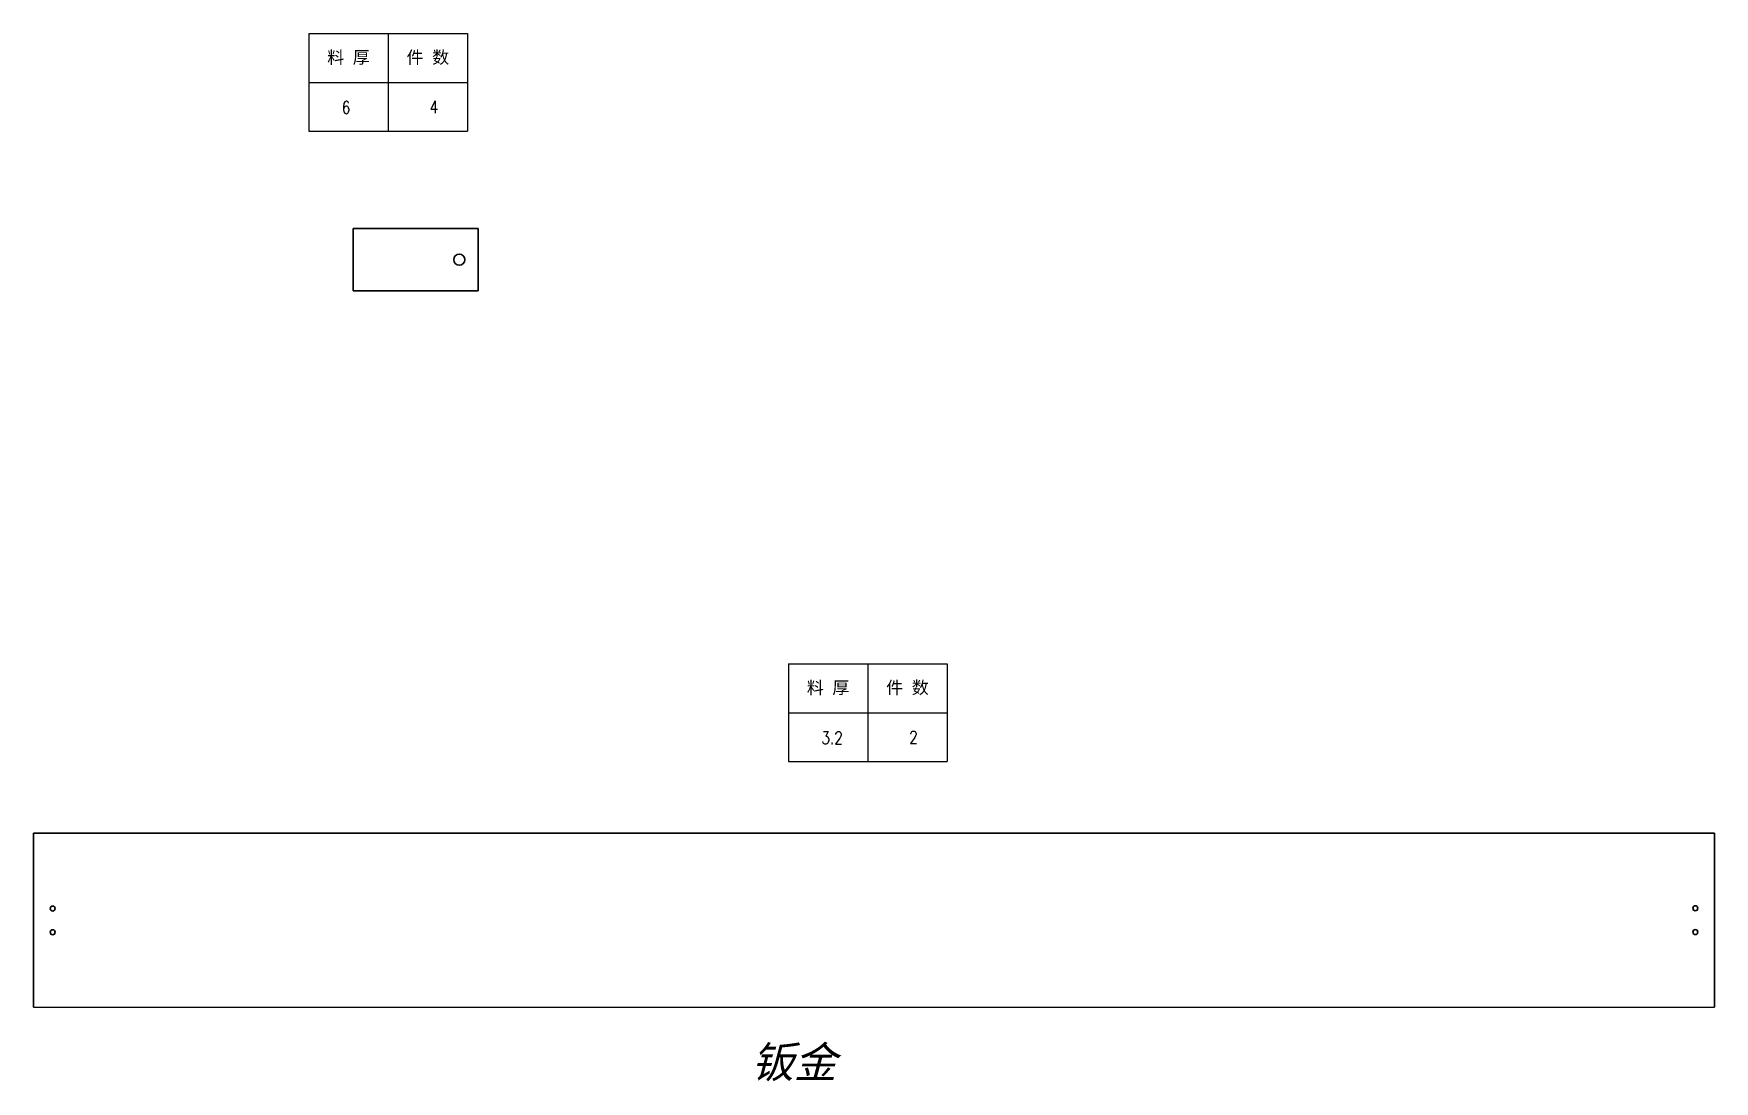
# Model space of a CAD drawing. Header units: millimetres. Extents: x -207971 to -130891, y -1492 to 21465.
# Drawn here: x -202846 to -201501, y 20564 to 21402 of the extents above; entities that cross this region are included whole.
import ezdxf
from ezdxf.enums import TextEntityAlignment as Align

# ---------------------------------------------------------------- set-up
doc = ezdxf.new("R2010")
doc.units = ezdxf.units.MM
doc.layers.add('标注线', color=3, linetype='Continuous', lineweight=25)
doc.styles.add('DIM', font='romans.shx', dxfattribs={"width": 0.8, "oblique": 20, "bigfont": 'bigfont.shx'})
doc.styles.add('DIM_FONT', font='romans.shx', dxfattribs={"oblique": 15})
doc.styles.get("Standard").update_dxf_attribs({"font": 'txt', "bigfont": 'gbcbig.shx'})

# ---------------------------------------------------------------- blocks, each defined once
blk = doc.blocks.new('*T209')
at = {"color": 0, "linetype": 'ByBlock', "lineweight": -2, "transparency": 16777216}
for p, q in [((0, 0), (127, 0)), ((0, 0), (0, -78)), ((63.5, 0), (63.5, -78)), ((127, 0), (127, -78)), ((0, -39), (127, -39)), ((0, -78), (127, -78))]:
    blk.add_line(p, q, dxfattribs=at)
at = {"color": 0, "transparency": 16777216, "char_height": 10, "width": 60.5, "attachment_point": 5}
for s, insert in [('{\\fSimSun|b0|i0|c134|p2;料 厚}', (31.75, -19.5)), ('{\\fSimSun|b0|i0|c134|p2;件 数}', (95.25, -19.5))]:
    blk.add_mtext(s, dxfattribs=dict(at, insert=insert))
blk = doc.blocks.new('拆图参数')
blk.add_blockref('*T209', (-63.5, 78))
at = {"style": 'DIM', "width": 0.8}
blk.add_attdef('6', text='', height=10, dxfattribs=at).set_placement((-37.1, 18.9), align=Align.MIDDLE_LEFT)
blk.add_attdef('1', text='', height=10, dxfattribs=at).set_placement((36.6, 19.3), align=Align.MIDDLE_CENTER)

msp = doc.modelspace()

# ---------------------------------------------------------------- linework, layer by layer
at = {"color": 7, "lineweight": 35}
for p, q in [((-202589.996, 21246.4), (-202489.996, 21246.4)), ((-202589.996, 21246.4), (-202589.996, 21196.4)), ((-202489.996, 21196.4), (-202489.996, 21246.4)), ((-202489.996, 21196.4), (-202589.996, 21196.4)), ((-202845.648, 20762.619), (-202845.648, 20623.419)), ((-202845.648, 20762.619), (-201500.648, 20762.619)), ((-201500.648, 20623.419), (-201500.648, 20762.619))]:
    msp.add_line(p, q, dxfattribs=at)
msp.add_line((-202845.648, 20623.419), (-201500.648, 20623.419))
for centre, radius in [((-202504.997, 21221.402), 4.5), ((-202830.398, 20702.319), 2), ((-201515.898, 20702.519), 2), ((-202830.398, 20683.319), 2), ((-201515.898, 20683.519), 2)]:
    msp.add_circle(centre, radius, dxfattribs=at)

# ---------------------------------------------------------------- block references
for p, values in [((-202561.921, 21324.23), {'1': '4', '6': '6'}), ((-202178.138, 20820.014), {'1': '2', '6': '3.2'})]:
    msp.add_blockref('拆图参数', p).add_auto_attribs(values)

# ---------------------------------------------------------------- texts
at = {"layer": '标注线', "color": 2, "insert": (-202271.306, 20591.956), "char_height": 25, "width": 483.52432, "attachment_point": 1, "style": 'DIM_FONT'}
msp.add_mtext('{\\fSimSun|b0|i0|c134|p2;钣金}', dxfattribs=at)

doc.saveas('drawing.dxf')
